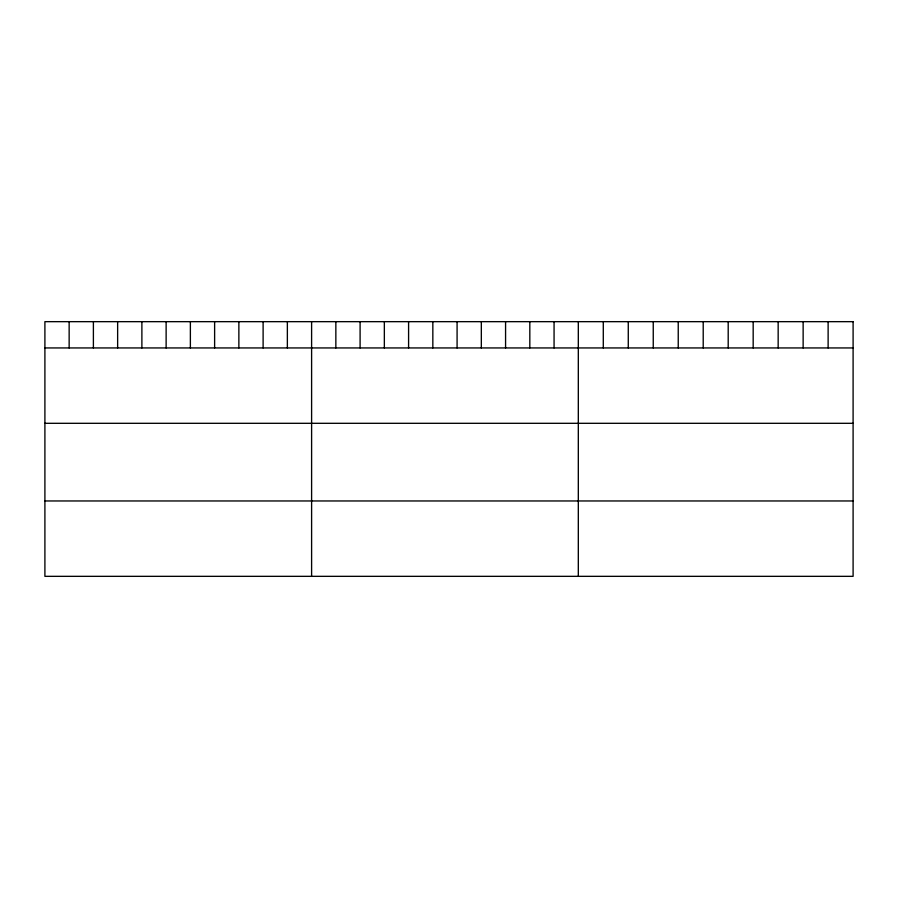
<?xml version="1.0" encoding="UTF-8"?>
<svg xmlns="http://www.w3.org/2000/svg" width="898" height="898" viewBox="0 0 898 898"><rect width="100%" height="100%" fill="white"/><g stroke="black" fill="none" stroke-linecap="round" stroke-linejoin="round"><path stroke-width="1.35" d="M44.9 347.941L853.1 347.941M44.9 423.306L853.1 423.306M44.9 500.961L853.1 500.961M828.124 321.664L828.124 347.941M803.138 321.664L803.138 347.941M778.162 321.664L778.162 347.941M753.175 321.664L753.175 347.941M728.199 321.664L728.199 347.941M703.213 321.664L703.213 347.941M678.237 321.664L678.237 347.941M653.25 321.664L653.25 347.941M628.274 321.664L628.274 347.941M603.288 321.664L603.288 347.941M578.312 321.664L578.312 576.336M554.066 321.664L554.066 347.941M529.82 321.664L529.82 347.941M505.574 321.664L505.574 347.941M481.328 321.664L481.328 347.941M457.082 321.664L457.082 347.941M432.836 321.664L432.836 347.941M408.59 321.664L408.59 347.941M384.344 321.664L384.344 347.941M360.098 321.664L360.098 347.941M335.852 321.664L335.852 347.941M311.606 321.664L311.606 576.336M287.36 321.664L287.36 347.941M263.114 321.664L263.114 347.941M238.868 321.664L238.868 347.941M214.622 321.664L214.622 347.941M190.376 321.664L190.376 347.941M166.13 321.664L166.13 347.941M141.884 321.664L141.884 347.941M117.638 321.664L117.638 347.941M93.392 321.664L93.392 347.941M69.146 321.664L69.146 347.941M853.1 321.664L44.9 321.664L44.9 576.336L853.1 576.336L853.1 321.664"/></g></svg>
